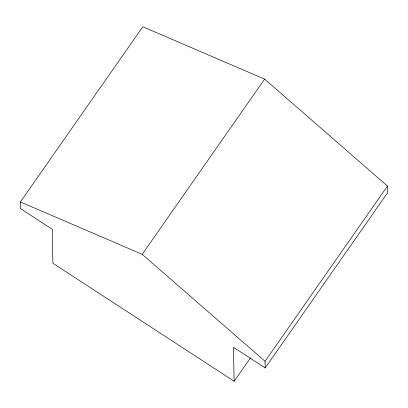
<?xml version="1.0" encoding="UTF-8"?>
<svg xmlns="http://www.w3.org/2000/svg" width="408" height="408" viewBox="0 0 408 408"><rect width="100%" height="100%" fill="white"/><g stroke="black" fill="none" stroke-linecap="round" stroke-linejoin="round"><path stroke-width="0.61" d="M20.4 201.965L142.815 26.75L264.619 79.121L387.473 186.063L387.6 192.734L265.185 367.95L233.473 347.295L234.126 381.25L52.897 263.242L52.244 229.286L20.527 208.631L20.4 201.965L142.203 254.337L265.057 361.279L265.185 367.95M142.203 254.337L264.619 79.121M234.126 381.25L250.517 357.785M265.057 361.279L387.473 186.063"/></g></svg>
